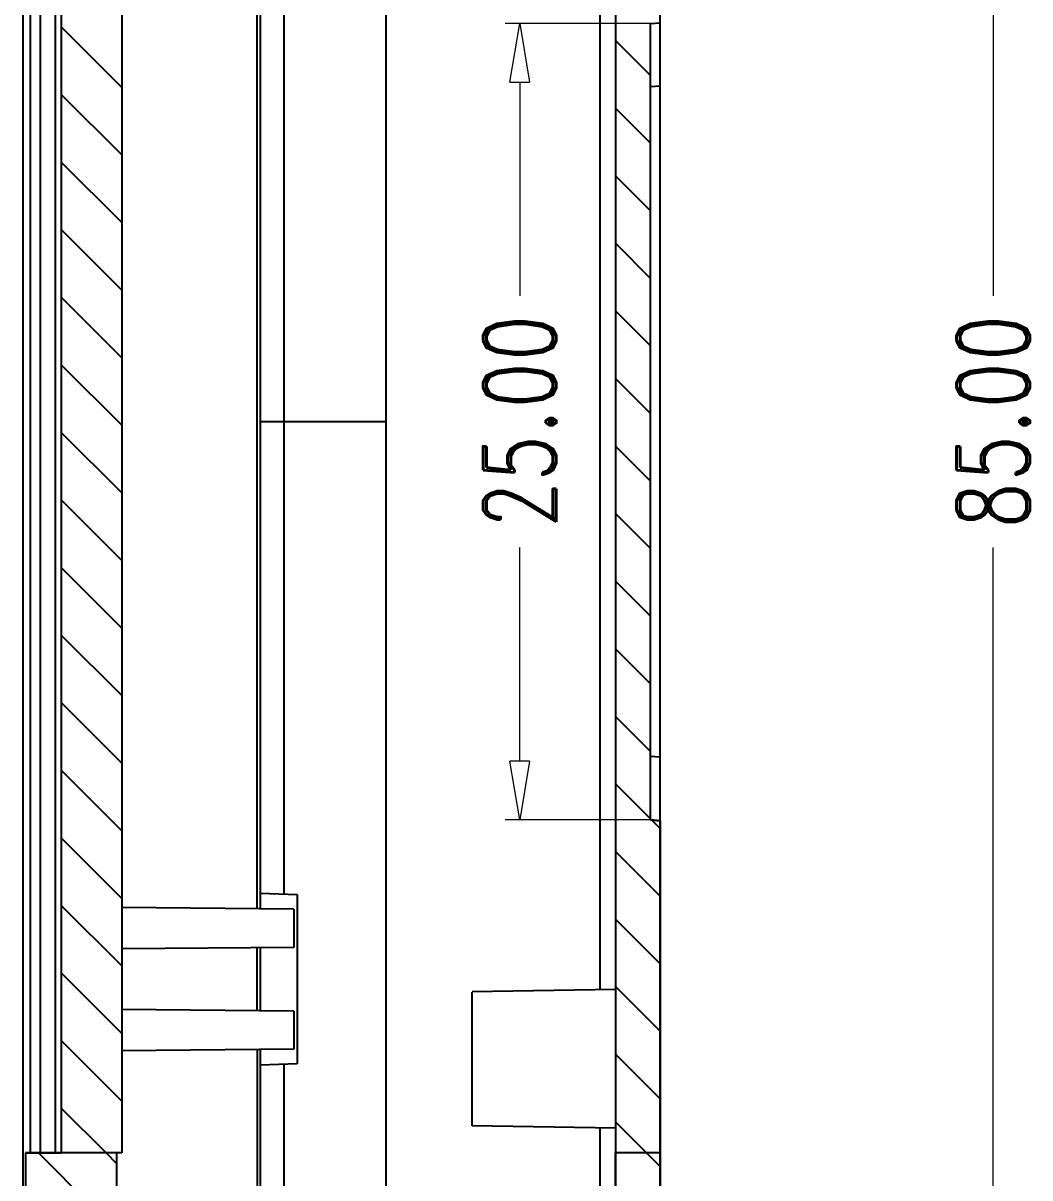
# Model space of a CAD drawing. Header units: millimetres. Extents: x 1204 to 1781, y 423 to 610.
# Drawn here: x 1294.89 to 1326.49, y 523.03 to 559.28 of the extents above; entities that cross this region are included whole.
import ezdxf

# ---------------------------------------------------------------- set-up
doc = ezdxf.new("R2010")
doc.units = ezdxf.units.MM
doc.layers.add('dim', color=82, linetype='Continuous', lineweight=9)
doc.styles.add('ROMAND', font='romand.shx', dxfattribs={"width": 0.75, "bigfont": 'gbcbig.shx'})
doc.dimstyles.new('YanXiu', dxfattribs={"dimtxt": 2.5, "dimasz": 2.2, "dimexe": 1, "dimexo": 0, "dimgap": 0.66, "dimtad": 0, "dimzin": 1, "dimdsep": 46, "dimtxsty": 'ROMAND', "dimblk": 'CLOSEDBLANK', "dimcen": 0, "dimclrd": 3, "dimclre": 3, "dimclrt": 7, "dimazin": 0, "dimtfac": 1, "dimtofl": 0, "dimtmove": 0, "dimatfit": 3, "dimldrblk": 'CLOSEDBLANK', "dimfxl": 1, "dimlwd": 5, "dimlwe": 5, "dimarcsym": 0})

# ---------------------------------------------------------------- blocks, each defined once
blk = doc.blocks.new('_ClosedBlank')
at = {"color": 0, "linetype": 'ByBlock', "lineweight": -2}
for p, q in [((-1, 0.167), (0, 0)), ((-1, 0.167), (-1, -0.167)), ((0, 0), (-1, -0.167))]:
    blk.add_line(p, q, dxfattribs=at)
blk = doc.blocks.new('*D17')
at = {"layer": 'Defpoints', "color": 0}
for p in [(1650.78, 589.268), (1636.924, 504.268), (1650.78, 504.268)]:
    blk.add_point(p, dxfattribs=at)
at = {"layer": 'dim', "color": 3, "lineweight": 5}
for p, q in [((1650.78, 589.268), (1636.464, 589.268)), ((1636.924, 587.428), (1636.924, 550.719)), ((1636.924, 506.108), (1636.924, 542.817)), ((1650.78, 504.268), (1636.464, 504.268))]:
    blk.add_line(p, q, dxfattribs=at)
at = {"layer": 'dim', "color": 3, "lineweight": 5, "xscale": 1.84, "yscale": 1.84, "zscale": 1.84}
for p, rotation in [((1636.924, 589.268), 90), ((1636.924, 504.268), 270)]:
    blk.add_blockref('_ClosedBlank', p, dxfattribs=dict(at, rotation=rotation))
at = {"layer": 'dim', "color": 7, "insert": (1636.924, 546.768), "char_height": 2.3, "attachment_point": 5, "rotation": 90, "style": 'ROMAND'}
blk.add_mtext('85.00', dxfattribs=at)
blk = doc.blocks.new('*D67')
at = {"layer": 'Defpoints', "color": 0}
for p in [(1310.477, 559.268), (1314.587, 559.268), (1314.587, 534.268)]:
    blk.add_point(p, dxfattribs=at)
at = {"layer": 'dim', "color": 3, "lineweight": 5}
for p, q in [((1314.587, 559.268), (1310.017, 559.268)), ((1310.477, 557.428), (1310.477, 550.719)), ((1310.477, 536.108), (1310.477, 542.817)), ((1314.587, 534.268), (1310.017, 534.268))]:
    blk.add_line(p, q, dxfattribs=at)
at = {"layer": 'dim', "color": 3, "lineweight": 5, "xscale": 1.84, "yscale": 1.84, "zscale": 1.84}
for p, rotation in [((1310.477, 559.268), 90), ((1310.477, 534.268), 270)]:
    blk.add_blockref('_ClosedBlank', p, dxfattribs=dict(at, rotation=rotation))
at = {"layer": 'dim', "color": 7, "insert": (1310.477, 546.768), "char_height": 2.3, "attachment_point": 5, "rotation": 90, "style": 'ROMAND'}
blk.add_mtext('25.00', dxfattribs=at)
blk = doc.blocks.new('*u35')
at = {"layer": 'dim'}
dim = blk.add_linear_dim(base=(-32.555, -42.5), p1=(-18.699, 42.5), p2=(-18.699, -42.5), angle=90, dimstyle='YanXiu', override={"dimtxt": 2.3, "dimasz": 1.84, "dimexe": 0.45977, "dimgap": 0.45977}, dxfattribs=at)
dim.commit()
dim.dimension.update_dxf_attribs({"geometry": '*D17', "text_midpoint": (-32.555, 0), "insert": (-1669.479, -546.768)})

msp = doc.modelspace()

# ---------------------------------------------------------------- linework, layer by layer
at = {"color": 7, "linetype": 'Continuous'}
for p, q in [((1306.287, 513.118), (1306.287, 586.37)), ((1294.887, 508.168), (1294.887, 585.368)), ((1314.887, 516.403), (1314.887, 585.37)), ((1296.087, 577.878), (1296.087, 523.818)), ((1296.087, 577.878), (1296.087, 523.818)), ((1297.987, 577.878), (1297.987, 523.818)), ((1297.987, 577.878), (1297.987, 523.818)), ((1295.123, 523.818), (1295.123, 576.368)), ((1295.897, 576.368), (1295.897, 523.818)), ((1313.487, 576.589), (1313.487, 516.14)), ((1313.487, 576.589), (1313.487, 523.818)), ((1295.43, 523.818), (1295.43, 576.368)), ((1312.996, 564.598), (1312.996, 528.938)), ((1302.237, 531.478), (1302.237, 562.058)), ((1302.337, 531.477), (1302.337, 562.059)), ((1303.087, 531.942), (1303.087, 561.594)), ((1314.587, 559.268), (1314.887, 559.294)), ((1314.587, 559.268), (1314.887, 559.294)), ((1314.587, 534.268), (1314.587, 559.268)), ((1314.587, 534.268), (1314.587, 559.268)), ((1314.887, 557.302), (1314.587, 557.276)), ((1306.287, 546.768), (1302.337, 546.768)), ((1314.887, 536.234), (1314.587, 536.26)), ((1314.887, 534.242), (1314.587, 534.268)), ((1314.587, 534.268), (1314.887, 534.242)), ((1314.887, 534.242), (1314.887, 516.403)), ((1314.887, 534.242), (1314.887, 523.818)), ((1302.337, 531.968), (1303.487, 531.928)), ((1303.487, 531.928), (1303.487, 526.608)), ((1303.387, 531.468), (1297.987, 531.515)), ((1303.387, 531.468), (1303.387, 530.268)), ((1303.387, 530.268), (1297.987, 530.221)), ((1302.237, 528.278), (1302.237, 530.258)), ((1302.337, 528.277), (1302.337, 530.259)), ((1313.487, 528.947), (1308.987, 528.868)), ((1308.987, 524.669), (1308.987, 528.867)), ((1303.387, 528.268), (1297.987, 528.315)), ((1303.387, 528.268), (1303.387, 527.068)), ((1303.387, 527.068), (1297.987, 527.021)), ((1302.237, 527.058), (1302.237, 514.532)), ((1302.337, 514.531), (1302.337, 527.059)), ((1303.487, 526.608), (1302.337, 526.568)), ((1303.087, 514.525), (1303.087, 526.594)), ((1313.487, 524.589), (1308.987, 524.668)), ((1312.996, 524.598), (1312.996, 516.114)), ((1294.958, 523.818), (1294.958, 517.168)), ((1294.958, 523.818), (1296.087, 523.818)), ((1297.833, 523.818), (1294.958, 523.818)), ((1295.123, 523.818), (1294.958, 523.818)), ((1297.833, 523.818), (1294.958, 523.818)), ((1294.958, 523.818), (1294.958, 517.168)), ((1295.43, 523.818), (1295.123, 523.818)), ((1295.43, 523.818), (1295.897, 523.818)), ((1296.087, 523.818), (1295.897, 523.818)), ((1297.987, 523.818), (1296.087, 523.818)), ((1297.987, 523.818), (1296.087, 523.818)), ((1297.833, 517.168), (1297.833, 523.818)), ((1297.987, 523.818), (1297.833, 523.818)), ((1297.987, 523.818), (1297.833, 523.818)), ((1297.833, 517.168), (1297.833, 523.818)), ((1314.887, 523.818), (1313.487, 523.818)), ((1314.887, 523.818), (1313.487, 523.818)), ((1314.887, 523.818), (1313.487, 523.818)), ((1314.887, 523.818), (1313.487, 523.818)), ((1313.487, 516.14), (1313.487, 523.818)), ((1314.887, 516.403), (1314.887, 523.818))]:
    msp.add_line(p, q, dxfattribs=at)
at = {"color": 2, "linetype": 'Continuous'}
for p, q in [((1296.087, 559.163), (1297.987, 557.263)), ((1313.487, 558.733), (1314.587, 557.633)), ((1296.087, 557.042), (1297.987, 555.142)), ((1313.487, 556.612), (1314.587, 555.512)), ((1296.087, 554.92), (1297.987, 553.02)), ((1313.487, 554.491), (1314.587, 553.391)), ((1296.087, 552.799), (1297.987, 550.899)), ((1313.487, 552.369), (1314.587, 551.269)), ((1296.087, 550.678), (1297.987, 548.778)), ((1313.487, 550.248), (1314.587, 549.148)), ((1296.087, 548.556), (1297.987, 546.656)), ((1313.487, 548.127), (1314.587, 547.027)), ((1296.087, 546.435), (1297.987, 544.535)), ((1313.487, 546.005), (1314.587, 544.905)), ((1296.087, 544.314), (1297.987, 542.414)), ((1313.487, 543.884), (1314.587, 542.784)), ((1296.087, 542.192), (1297.987, 540.292)), ((1313.487, 541.763), (1314.587, 540.663)), ((1296.087, 540.071), (1297.987, 538.171)), ((1313.487, 539.642), (1314.587, 538.542)), ((1296.087, 537.95), (1297.987, 536.05)), ((1313.487, 537.52), (1314.587, 536.42)), ((1296.087, 535.828), (1297.987, 533.928)), ((1313.487, 535.399), (1314.587, 534.299)), ((1314.621, 534.265), (1314.887, 533.999)), ((1296.087, 533.707), (1297.987, 531.807)), ((1313.487, 533.278), (1314.887, 531.878)), ((1296.087, 531.586), (1297.987, 529.686)), ((1313.487, 531.156), (1314.887, 529.756)), ((1296.087, 529.464), (1297.987, 527.564)), ((1313.487, 529.035), (1314.887, 527.635)), ((1296.087, 527.343), (1297.987, 525.443)), ((1313.487, 526.914), (1314.887, 525.514)), ((1296.087, 525.222), (1297.491, 523.818)), ((1313.487, 524.792), (1314.461, 523.818)), ((1295.369, 523.818), (1297.833, 521.355)), ((1297.491, 523.818), (1297.833, 523.476)), ((1314.461, 523.818), (1314.887, 523.392))]:
    msp.add_line(p, q, dxfattribs=at)

# ---------------------------------------------------------------- block references
msp.add_blockref('*u35', (1357.899, 546.768))

# ---------------------------------------------------------------- dimensions: what is measured, and where the dimension line sits
at = {"layer": 'dim'}
dim = msp.add_linear_dim(base=(1310.477, 559.268), p1=(1314.587, 534.268), p2=(1314.587, 559.268), angle=90, dimstyle='YanXiu', override={"dimtxt": 2.3, "dimasz": 1.84, "dimexe": 0.45977, "dimgap": 0.45977}, dxfattribs=at)
dim.commit()
dim.dimension.update_dxf_attribs({"geometry": '*D67', "text_midpoint": (1310.477, 546.768)})

doc.saveas('drawing.dxf')
